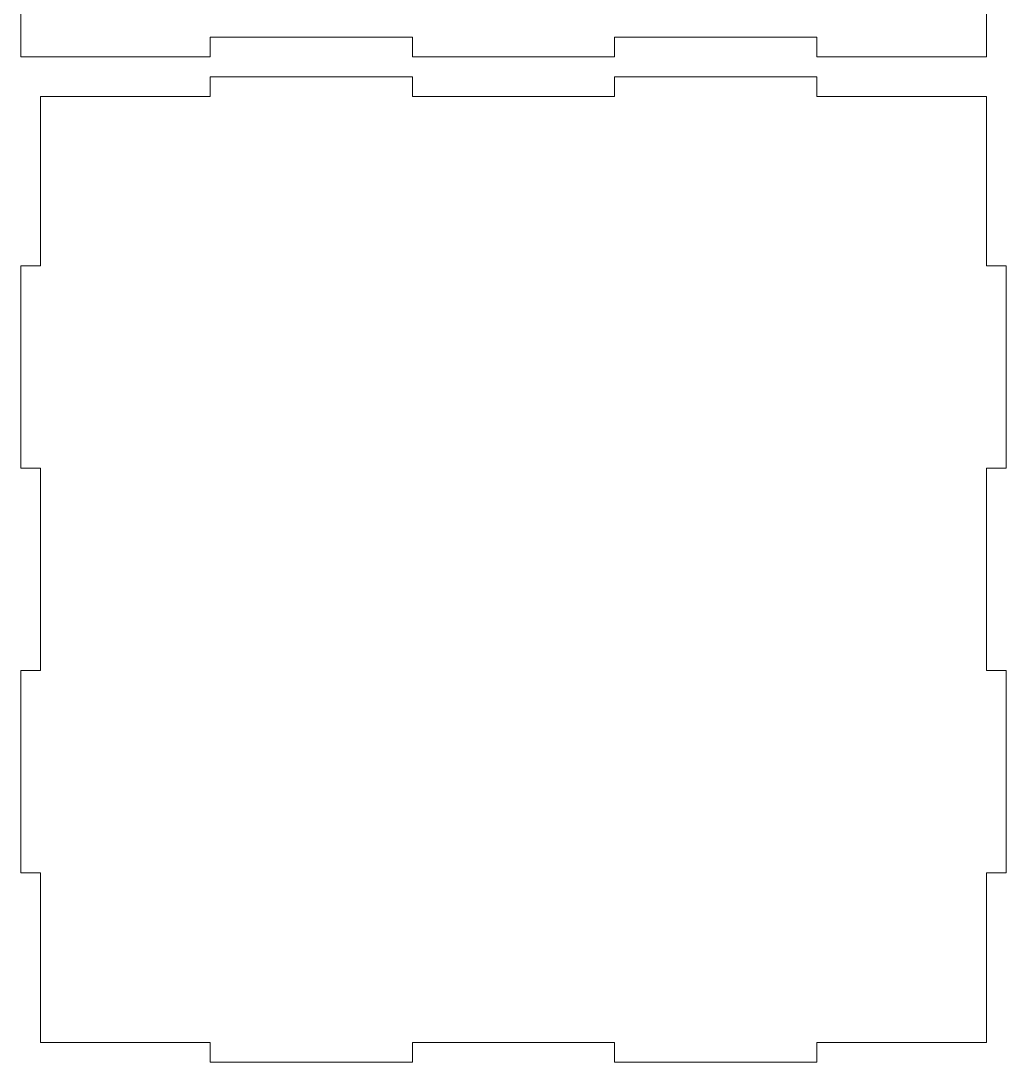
# Model space of a CAD drawing. Header units: millimetres. Extents: x 961 to 1271, y -165 to 165.
# Drawn here: x 1120.7 to 1270.7, y -165 to -6.5 of the extents above; entities that cross this region are included whole.
import ezdxf

# ---------------------------------------------------------------- set-up
doc = ezdxf.new("R2010")
doc.units = ezdxf.units.MM
doc.header["$MEASUREMENT"] = 0
doc.layers.add('Camada 1', color=7, linetype='Continuous')

msp = doc.modelspace()

# ---------------------------------------------------------------- linework, layer by layer
at = {"layer": 'Camada 1', "color": 250, "lineweight": 20}
for points, knots in [([(1211.1065, -9), (1211.1065, -9), (1241.9065, -9), (1241.9065, -9), (1241.9065, -9), (1241.9065, -9), (1241.9065, -12), (1241.9065, -12), (1241.9065, -12), (1241.9065, -12), (1267.7065, -12), (1267.7065, -12), (1267.7065, -12), (1267.7065, -12), (1267.7065, 7), (1267.7065, 7), (1267.7065, 7), (1267.7065, 7), (1270.7069, 7), (1270.7069, 7), (1270.7069, 7), (1270.7069, 7), (1270.7069, 26), (1270.7069, 26), (1270.7069, 26), (1270.7069, 26), (1267.7065, 26), (1267.7065, 26), (1267.7065, 26), (1267.7065, 26), (1267.7065, 45), (1267.7065, 45), (1267.7065, 45), (1267.7065, 45), (1120.7061, 45), (1120.7061, 45), (1120.7061, 45), (1120.7061, 45), (1120.7061, 26), (1120.7061, 26), (1120.7061, 26), (1120.7061, 26), (1123.7065, 26), (1123.7065, 26), (1123.7065, 26), (1123.7065, 26), (1123.7065, 7), (1123.7065, 7), (1123.7065, 7), (1123.7065, 7), (1120.7061, 7), (1120.7061, 7), (1120.7061, 7), (1120.7061, 7), (1120.7061, -12), (1120.7061, -12), (1120.7061, -12), (1120.7061, -12), (1149.5065, -12), (1149.5065, -12), (1149.5065, -12), (1149.5065, -12), (1149.5065, -9), (1149.5065, -9), (1149.5065, -9), (1149.5065, -9), (1180.3065, -9), (1180.3065, -9), (1180.3065, -9), (1180.3065, -9), (1180.3065, -12), (1180.3065, -12), (1180.3065, -12), (1180.3065, -12), (1211.1065, -12), (1211.1065, -12), (1211.1065, -12), (1211.1065, -12), (1211.1065, -9), (1211.1065, -9)], [0, 0, 0, 0, 0.04761905, 0.04761905, 0.04761905, 0.04761905, 0.0952381, 0.0952381, 0.0952381, 0.0952381, 0.14285714, 0.14285714, 0.14285714, 0.14285714, 0.19047619, 0.19047619, 0.19047619, 0.19047619, 0.23809524, 0.23809524, 0.23809524, 0.23809524, 0.28571429, 0.28571429, 0.28571429, 0.28571429, 0.33333333, 0.33333333, 0.33333333, 0.33333333, 0.38095238, 0.38095238, 0.38095238, 0.38095238, 0.42857143, 0.42857143, 0.42857143, 0.42857143, 0.47619048, 0.47619048, 0.47619048, 0.47619048, 0.52380952, 0.52380952, 0.52380952, 0.52380952, 0.57142857, 0.57142857, 0.57142857, 0.57142857, 0.61904762, 0.61904762, 0.61904762, 0.61904762, 0.66666667, 0.66666667, 0.66666667, 0.66666667, 0.71428571, 0.71428571, 0.71428571, 0.71428571, 0.76190476, 0.76190476, 0.76190476, 0.76190476, 0.80952381, 0.80952381, 0.80952381, 0.80952381, 0.85714286, 0.85714286, 0.85714286, 0.85714286, 0.9047619, 0.9047619, 0.9047619, 0.9047619, 1, 1, 1, 1]), ([(1123.7061, -18), (1123.7061, -18), (1149.5061, -18), (1149.5061, -18), (1149.5061, -18), (1149.5061, -18), (1149.5061, -15), (1149.5061, -15), (1149.5061, -15), (1149.5061, -15), (1180.3061, -15), (1180.3061, -15), (1180.3061, -15), (1180.3061, -15), (1180.3061, -18), (1180.3061, -18), (1180.3061, -18), (1180.3061, -18), (1211.1061, -18), (1211.1061, -18), (1211.1061, -18), (1211.1061, -18), (1211.1061, -15), (1211.1061, -15), (1211.1061, -15), (1211.1061, -15), (1241.9061, -15), (1241.9061, -15), (1241.9061, -15), (1241.9061, -15), (1241.9061, -18), (1241.9061, -18), (1241.9061, -18), (1241.9061, -18), (1267.7061, -18), (1267.7061, -18), (1267.7061, -18), (1267.7061, -18), (1267.7061, -43.8), (1267.7061, -43.8), (1267.7061, -43.8), (1267.7061, -43.8), (1270.7061, -43.8), (1270.7061, -43.8), (1270.7061, -43.8), (1270.7061, -43.8), (1270.7061, -74.6), (1270.7061, -74.6), (1270.7061, -74.6), (1270.7061, -74.6), (1267.7061, -74.6), (1267.7061, -74.6), (1267.7061, -74.6), (1267.7061, -74.6), (1267.7061, -105.4), (1267.7061, -105.4), (1267.7061, -105.4), (1267.7061, -105.4), (1270.7061, -105.4), (1270.7061, -105.4), (1270.7061, -105.4), (1270.7061, -105.4), (1270.7061, -136.2), (1270.7061, -136.2), (1270.7061, -136.2), (1270.7061, -136.2), (1267.7061, -136.2), (1267.7061, -136.2), (1267.7061, -136.2), (1267.7061, -136.2), (1267.7061, -162), (1267.7061, -162), (1267.7061, -162), (1267.7061, -162), (1241.9061, -162), (1241.9061, -162), (1241.9061, -162), (1241.9061, -162), (1241.9061, -165), (1241.9061, -165), (1241.9061, -165), (1241.9061, -165), (1211.1061, -165), (1211.1061, -165), (1211.1061, -165), (1211.1061, -165), (1211.1061, -162), (1211.1061, -162), (1211.1061, -162), (1211.1061, -162), (1180.3061, -162), (1180.3061, -162), (1180.3061, -162), (1180.3061, -162), (1180.3061, -165), (1180.3061, -165), (1180.3061, -165), (1180.3061, -165), (1149.5061, -165), (1149.5061, -165), (1149.5061, -165), (1149.5061, -165), (1149.5061, -162), (1149.5061, -162), (1149.5061, -162), (1149.5061, -162), (1123.7061, -162), (1123.7061, -162), (1123.7061, -162), (1123.7061, -162), (1123.7061, -136.2), (1123.7061, -136.2), (1123.7061, -136.2), (1123.7061, -136.2), (1120.7061, -136.2), (1120.7061, -136.2), (1120.7061, -136.2), (1120.7061, -136.2), (1120.7061, -105.4), (1120.7061, -105.4), (1120.7061, -105.4), (1120.7061, -105.4), (1123.7061, -105.4), (1123.7061, -105.4), (1123.7061, -105.4), (1123.7061, -105.4), (1123.7061, -74.6), (1123.7061, -74.6), (1123.7061, -74.6), (1123.7061, -74.6), (1120.7061, -74.6), (1120.7061, -74.6), (1120.7061, -74.6), (1120.7061, -74.6), (1120.7061, -43.8), (1120.7061, -43.8), (1120.7061, -43.8), (1120.7061, -43.8), (1123.7061, -43.8), (1123.7061, -43.8), (1123.7061, -43.8), (1123.7061, -43.8), (1123.7061, -18), (1123.7061, -18)], [0, 0, 0, 0, 0.02702703, 0.02702703, 0.02702703, 0.02702703, 0.05405405, 0.05405405, 0.05405405, 0.05405405, 0.08108108, 0.08108108, 0.08108108, 0.08108108, 0.10810811, 0.10810811, 0.10810811, 0.10810811, 0.13513514, 0.13513514, 0.13513514, 0.13513514, 0.16216216, 0.16216216, 0.16216216, 0.16216216, 0.18918919, 0.18918919, 0.18918919, 0.18918919, 0.21621622, 0.21621622, 0.21621622, 0.21621622, 0.24324324, 0.24324324, 0.24324324, 0.24324324, 0.27027027, 0.27027027, 0.27027027, 0.27027027, 0.2972973, 0.2972973, 0.2972973, 0.2972973, 0.32432432, 0.32432432, 0.32432432, 0.32432432, 0.35135135, 0.35135135, 0.35135135, 0.35135135, 0.37837838, 0.37837838, 0.37837838, 0.37837838, 0.40540541, 0.40540541, 0.40540541, 0.40540541, 0.43243243, 0.43243243, 0.43243243, 0.43243243, 0.45945946, 0.45945946, 0.45945946, 0.45945946, 0.48648649, 0.48648649, 0.48648649, 0.48648649, 0.51351351, 0.51351351, 0.51351351, 0.51351351, 0.54054054, 0.54054054, 0.54054054, 0.54054054, 0.56756757, 0.56756757, 0.56756757, 0.56756757, 0.59459459, 0.59459459, 0.59459459, 0.59459459, 0.62162162, 0.62162162, 0.62162162, 0.62162162, 0.64864865, 0.64864865, 0.64864865, 0.64864865, 0.67567568, 0.67567568, 0.67567568, 0.67567568, 0.7027027, 0.7027027, 0.7027027, 0.7027027, 0.72972973, 0.72972973, 0.72972973, 0.72972973, 0.75675676, 0.75675676, 0.75675676, 0.75675676, 0.78378378, 0.78378378, 0.78378378, 0.78378378, 0.81081081, 0.81081081, 0.81081081, 0.81081081, 0.83783784, 0.83783784, 0.83783784, 0.83783784, 0.86486486, 0.86486486, 0.86486486, 0.86486486, 0.89189189, 0.89189189, 0.89189189, 0.89189189, 0.91891892, 0.91891892, 0.91891892, 0.91891892, 0.94594595, 0.94594595, 0.94594595, 0.94594595, 1, 1, 1, 1])]:
    msp.add_open_spline(points, degree=3, knots=knots, dxfattribs=at)

doc.saveas('drawing.dxf')
